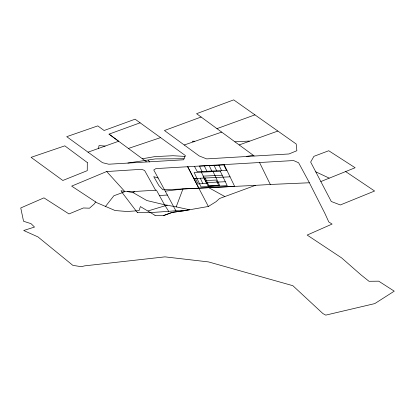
<?xml version="1.0" encoding="UTF-8"?>
<svg xmlns="http://www.w3.org/2000/svg" width="415" height="415" viewBox="0 0 415 415"><rect width="100%" height="100%" fill="white"/><g stroke="black" fill="none" stroke-linecap="round" stroke-linejoin="round"><path stroke-width="0.62" d="M98.485 148.44L99.019 145.587L105.135 146.07M137.598 212.713L136.058 210.882L127.068 211.5L115.105 210.545L96.866 202.722L71.66 186.122L106.681 171.519L124.863 191.585L122.285 192.731L121.019 190.667L124.863 191.585L127.519 191.6L133.158 192.643L146.874 200.544L164.485 204.745L176.188 206.883L182.948 188.955L234.615 186.382M184.047 158.743L185.375 155.558L135.108 119.188L104.113 130.497L97.784 125.89L66.716 136.675L102.505 162.696L108.746 164.216L183.612 159.785L184.047 158.743L155.407 158.904L127.913 163.017M95.647 201.918L94.407 203.838L89.49 208.195L83.379 207.972L68.989 213.943L43.954 197.862L20.75 207.957L23.556 221.268L31.001 223.644L34.518 227.052L23.702 230.501L37.973 236.918L72.838 265.351L81.34 266.705L84.624 265.859L164.952 256.864L208.543 261.922L292.86 285.696L322.891 313.564L325.754 315.125L374.771 303.604L394.25 291.169L378.719 281.183L369.008 281.282L360.925 274.813L341.644 257.917L307.167 235.061L332.099 224.074L328.784 221.947L325.012 213.647L309.367 182.745M105.581 206.338L113.871 195.756L122.249 192.705L136.089 210.908L139.072 210.607L140.369 206.561L155.003 215.328M133.059 192.747L134.579 191.486L156.455 190.163L164.485 204.745L168.718 211.349L175.872 210.742L183.97 210.747L189.52 209.767L176.152 206.857M133.158 192.643L134.579 191.486L127.519 191.6M154.971 215.302L163.453 215.629L172.292 212.387L183.97 210.747L208.361 206.463L216.023 201.711L219.566 198.5L255.474 185.334L270.31 184.488L259.546 162.519L155.947 168.594L153.752 169.948L175.872 210.742M320.847 181.547L355.141 167.743L328.727 150.738L313.922 156.336L310.659 162.063L331.279 201.508L340.336 204.963L374.6 191.014L345.654 171.561M184.239 144.996L221.683 132.11M239.185 144.949L277.858 131.047M201.114 117.02L164.444 130.518L199.2 155.947L206.634 158.893L288.964 153.97L296.865 150.723L296.186 143.979L233.702 99.875L196.575 113.689L254.125 155.91M163.422 215.608L172.256 212.361L183.938 210.727M146.459 161.793L109.041 134.138L140.099 122.819M88.032 152.17L118.659 141.245L109.041 134.138M216.946 128.634L254.929 114.862M128.411 148.451L160.527 137.63M148.056 210.924L167.281 205.119M142.366 158.763L154.837 156.616L172.956 155.729L185.017 156.419M246.666 156.367L253.275 155.288M165.403 191.113L182.979 188.975L255.51 185.36M234.926 141.826L249.342 141.043M168.718 211.349L150.458 212.579L137.567 212.688M106.717 171.545L141.484 169.304L144.586 170.43L155.584 190.22M159.401 195.512L167.447 195.029M226.922 170.332L197.286 171.743L194.438 166.275M222.196 175.223L203.085 176.136L206.208 182.631L225.319 181.718M193.836 178.554L230.045 176.826M206.38 180.535L216.127 180.069L218.731 185.484L208.984 185.946L205.171 178.014M207.77 183.425L198.022 183.892L195.424 178.481M270.279 184.462L309.403 182.766L298.598 162.773L293.571 160.548L259.546 162.519M182.979 188.975L162.888 189.78L158.992 185.713L153.732 176.65L158.172 178.004M194.739 141.225L192.451 141.193L193.094 141.888M315.758 171.81L329.116 178.077M208.636 187.596L224.837 196.565M148.259 160.216L149.582 161.933M198.827 188.192L208.361 206.463M224.142 164.542L234.646 186.408M226.419 170.352L223.815 164.942L199.449 166.104L202.048 171.519M218.944 165.175L221.543 170.586M214.067 165.409L216.672 170.819M213.071 171.628L219.701 185.432L208.024 186.024L201.374 172.184M209.196 165.637L211.795 171.053M204.325 165.87L206.924 171.286M200.3 178.248L202.899 183.658M87.295 162.54L87.254 170.658L62.826 180.473L31.084 157.347L64.818 145.847L87.295 162.54M220.303 171.281L194.137 172.531L201.047 186.906L227.213 185.661L220.303 171.281M195.133 181.007L187.653 166.674L198.858 188.218L195.133 181.007"/></g></svg>
